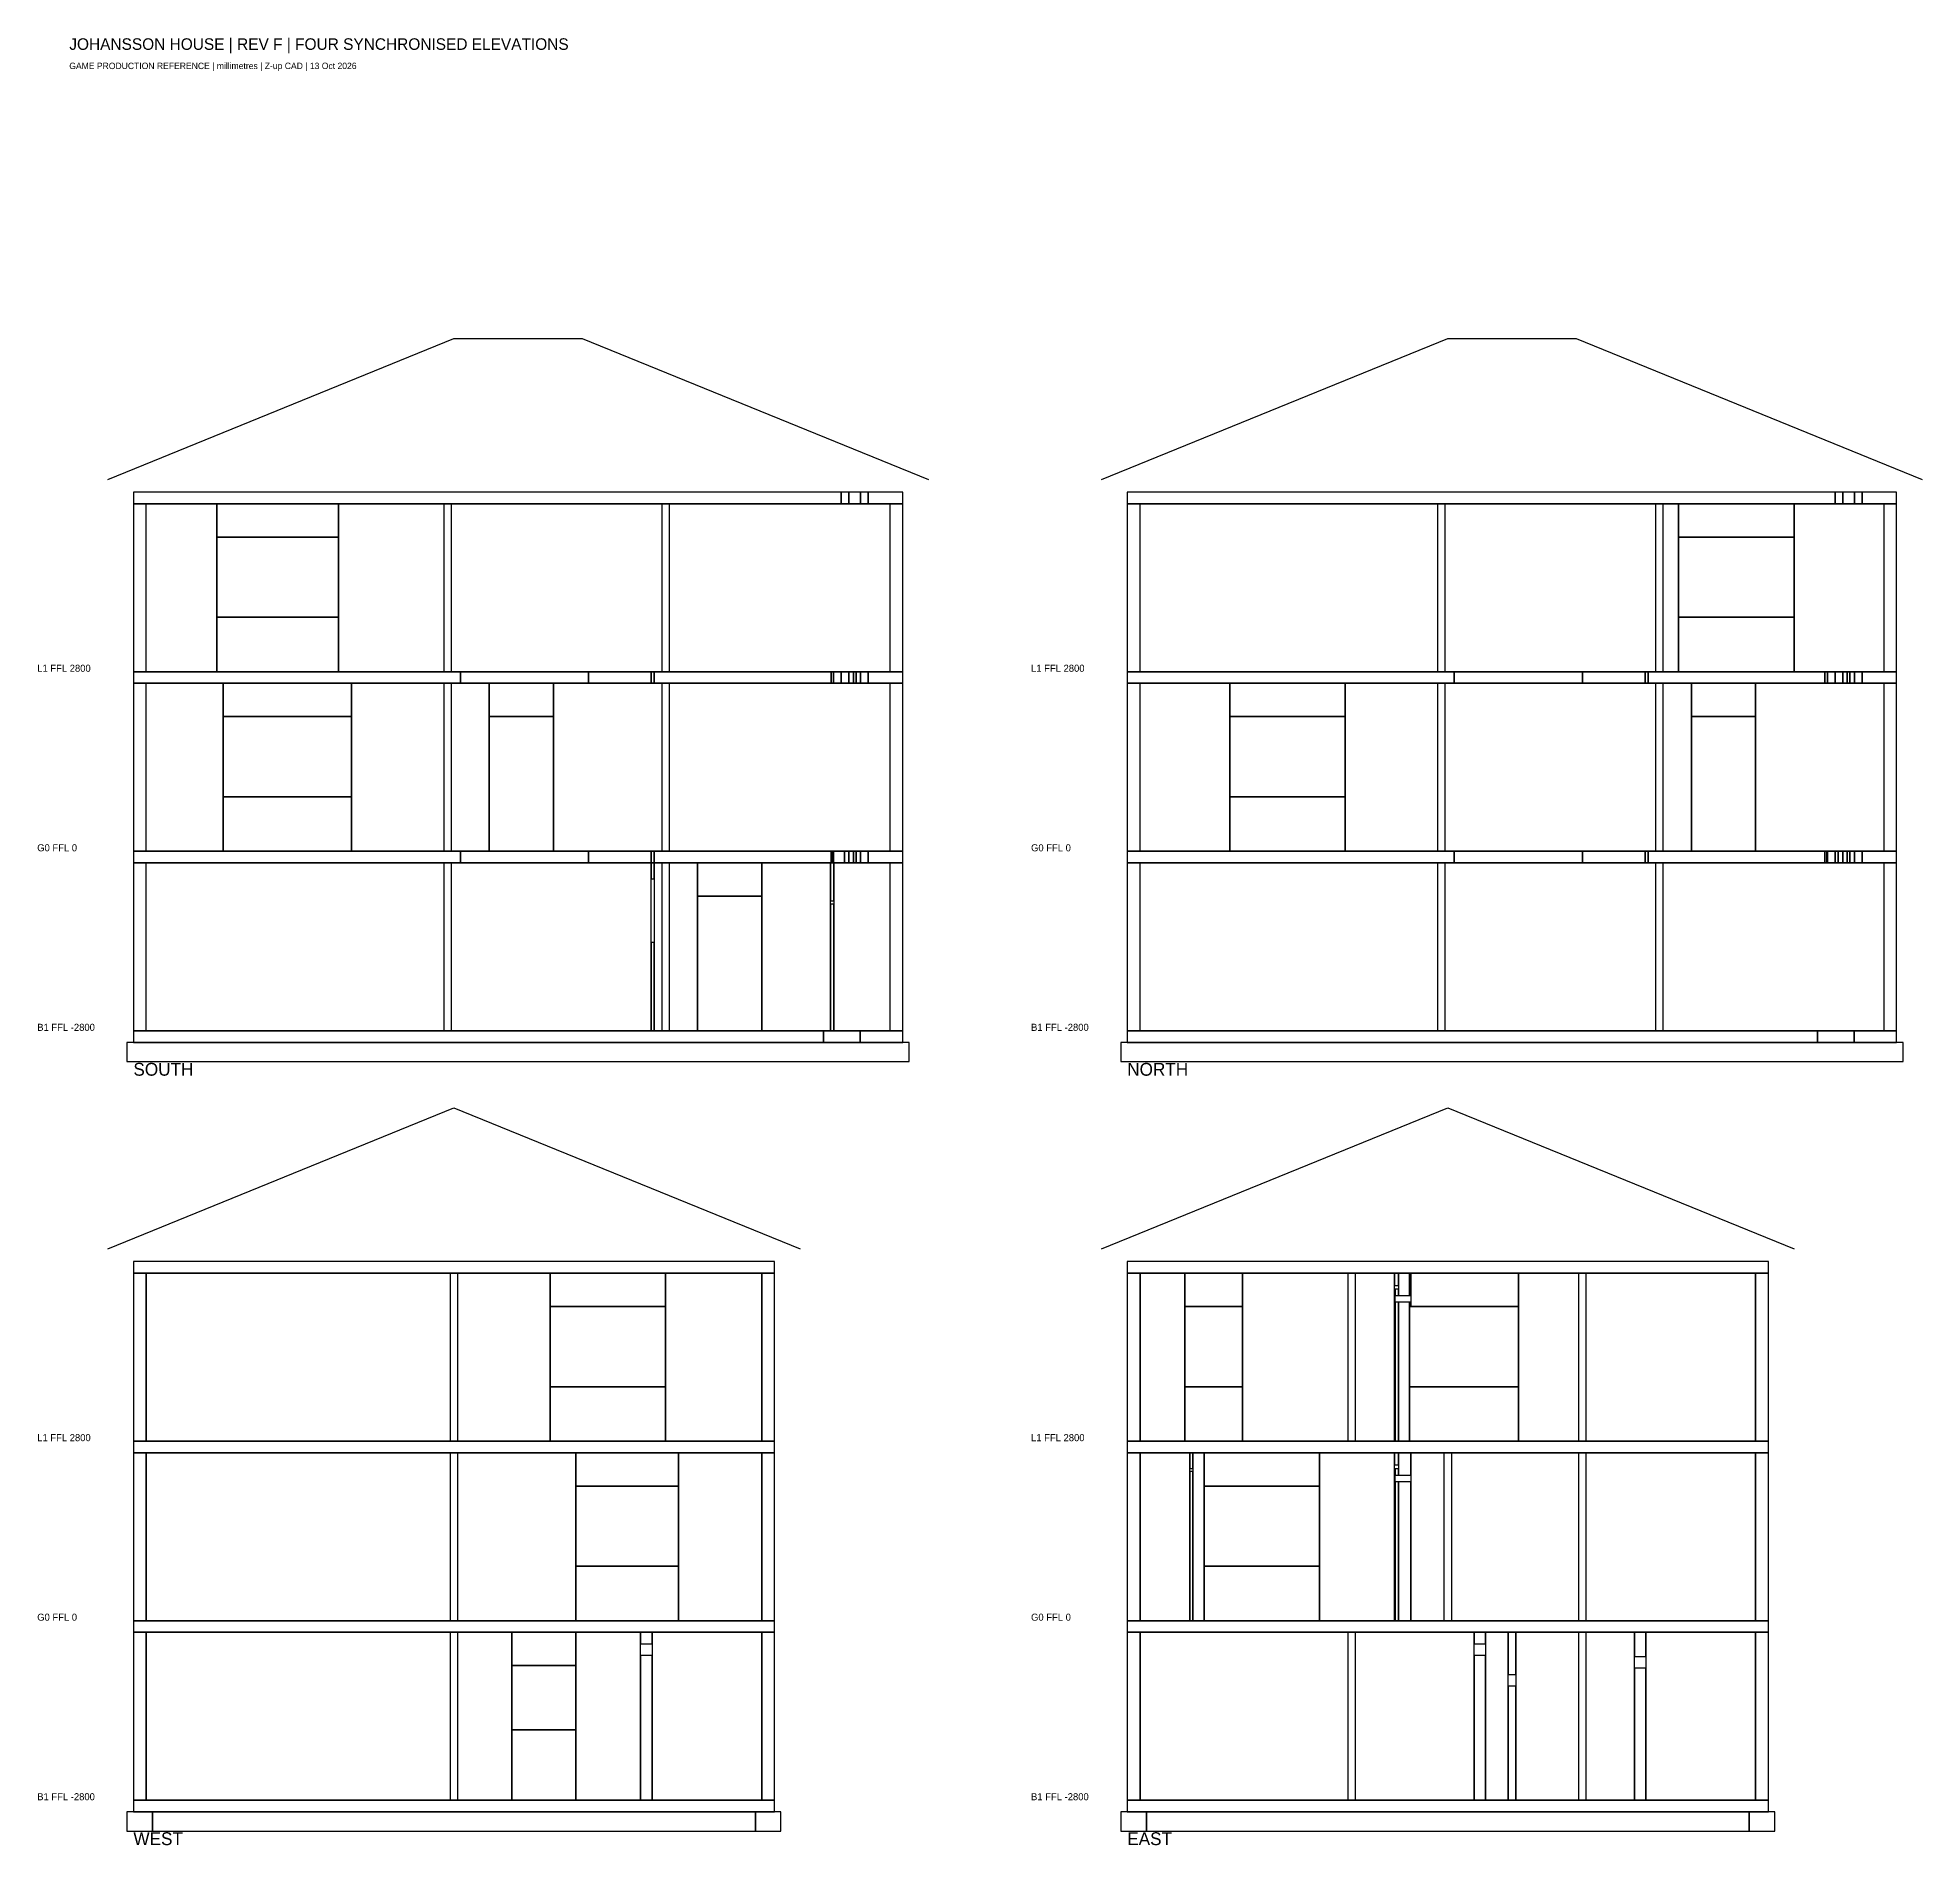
# Model space of a CAD drawing. Header units: millimetres. Extents: x -1493 to 27900, y -15503 to 12690.
import ezdxf

# ---------------------------------------------------------------- set-up
doc = ezdxf.new("R2010")
doc.units = ezdxf.units.MM

msp = doc.modelspace()

# ---------------------------------------------------------------- linework, layer by layer
at = {"layer": 'A-ELEV'}
for points in [[(0, 5420), (11040, 5420), (11040, 5600), (0, 5600)], [(11040, 5420), (11160, 5420), (11160, 5600), (11040, 5600)], [(11160, 5420), (11340, 5420), (11340, 5600), (11160, 5600)], [(11340, 5420), (11460, 5420), (11460, 5600), (11340, 5600)], [(11460, 5420), (12000, 5420), (12000, 5600), (11460, 5600)], [(15500, 5420), (26540, 5420), (26540, 5600), (15500, 5600)], [(26540, 5420), (26660, 5420), (26660, 5600), (26540, 5600)], [(26660, 5420), (26840, 5420), (26840, 5600), (26660, 5600)], [(26840, 5420), (26960, 5420), (26960, 5600), (26840, 5600)], [(26960, 5420), (27500, 5420), (27500, 5600), (26960, 5600)], [(0, 2800), (1300, 2800), (1300, 5420), (0, 5420)], [(0, 2800), (200, 2800), (200, 5420), (0, 5420)], [(1300, 4900), (3200, 4900), (3200, 5420), (1300, 5420)], [(3200, 2800), (12000, 2800), (12000, 5420), (3200, 5420)], [(4840, 2800), (4960, 2800), (4960, 5420), (4840, 5420)], [(8240, 2800), (8360, 2800), (8360, 5420), (8240, 5420)], [(11800, 2800), (12000, 2800), (12000, 5420), (11800, 5420)], [(15500, 2800), (24100, 2800), (24100, 5420), (15500, 5420)], [(15500, 2800), (15700, 2800), (15700, 5420), (15500, 5420)], [(20340, 2800), (20460, 2800), (20460, 5420), (20340, 5420)], [(23740, 2800), (23860, 2800), (23860, 5420), (23740, 5420)], [(24100, 4900), (25900, 4900), (25900, 5420), (24100, 5420)], [(25900, 2800), (27500, 2800), (27500, 5420), (25900, 5420)], [(27300, 2800), (27500, 2800), (27500, 5420), (27300, 5420)], [(1300, 3650), (3200, 3650), (3200, 4900), (1300, 4900)], [(24100, 3650), (25900, 3650), (25900, 4900), (24100, 4900)], [(1300, 2800), (3200, 2800), (3200, 3650), (1300, 3650)], [(24100, 2800), (25900, 2800), (25900, 3650), (24100, 3650)], [(0, 2620), (5100, 2620), (5100, 2800), (0, 2800)], [(5100, 2620), (7100, 2620), (7100, 2800), (5100, 2800)], [(7100, 2620), (8077.5, 2620), (8077.5, 2800), (7100, 2800)], [(8077.5, 2620), (8122.5, 2620), (8122.5, 2800), (8077.5, 2800)], [(8122.5, 2620), (10880, 2620), (10880, 2800), (8122.5, 2800)], [(10880, 2620), (10920, 2620), (10920, 2800), (10880, 2800)], [(10920, 2620), (11040, 2620), (11040, 2800), (10920, 2800)], [(11040, 2620), (11160, 2620), (11160, 2800), (11040, 2800)], [(11160, 2620), (11230, 2620), (11230, 2800), (11160, 2800)], [(11230, 2620), (11270, 2620), (11270, 2800), (11230, 2800)], [(11270, 2620), (11340, 2620), (11340, 2800), (11270, 2800)], [(11340, 2620), (11460, 2620), (11460, 2800), (11340, 2800)], [(11460, 2620), (12000, 2620), (12000, 2800), (11460, 2800)], [(15500, 2620), (20600, 2620), (20600, 2800), (15500, 2800)], [(20600, 2620), (22600, 2620), (22600, 2800), (20600, 2800)], [(22600, 2620), (23577.5, 2620), (23577.5, 2800), (22600, 2800)], [(23577.5, 2620), (23622.5, 2620), (23622.5, 2800), (23577.5, 2800)], [(23622.5, 2620), (26380, 2620), (26380, 2800), (23622.5, 2800)], [(26380, 2620), (26420, 2620), (26420, 2800), (26380, 2800)], [(26420, 2620), (26540, 2620), (26540, 2800), (26420, 2800)], [(26540, 2620), (26660, 2620), (26660, 2800), (26540, 2800)], [(26660, 2620), (26730, 2620), (26730, 2800), (26660, 2800)], [(26730, 2620), (26770, 2620), (26770, 2800), (26730, 2800)], [(26770, 2620), (26840, 2620), (26840, 2800), (26770, 2800)], [(26840, 2620), (26960, 2620), (26960, 2800), (26840, 2800)], [(26960, 2620), (27500, 2620), (27500, 2800), (26960, 2800)], [(0, 0), (1400, 0), (1400, 2620), (0, 2620)], [(0, 0), (200, 0), (200, 2620), (0, 2620)], [(1400, 2100), (3400, 2100), (3400, 2620), (1400, 2620)], [(3400, 0), (5550, 0), (5550, 2620), (3400, 2620)], [(4840, 0), (4960, 0), (4960, 2620), (4840, 2620)], [(5550, 2100), (6550, 2100), (6550, 2620), (5550, 2620)], [(6550, 0), (12000, 0), (12000, 2620), (6550, 2620)], [(8240, 0), (8360, 0), (8360, 2620), (8240, 2620)], [(11800, 0), (12000, 0), (12000, 2620), (11800, 2620)], [(15500, 0), (17100, 0), (17100, 2620), (15500, 2620)], [(15500, 0), (15700, 0), (15700, 2620), (15500, 2620)], [(17100, 2100), (18900, 2100), (18900, 2620), (17100, 2620)], [(18900, 0), (24300, 0), (24300, 2620), (18900, 2620)], [(20340, 0), (20460, 0), (20460, 2620), (20340, 2620)], [(23740, 0), (23860, 0), (23860, 2620), (23740, 2620)], [(24300, 2100), (25300, 2100), (25300, 2620), (24300, 2620)], [(25300, 0), (27500, 0), (27500, 2620), (25300, 2620)], [(27300, 0), (27500, 0), (27500, 2620), (27300, 2620)], [(1400, 850), (3400, 850), (3400, 2100), (1400, 2100)], [(5550, 0), (6550, 0), (6550, 2100), (5550, 2100)], [(17100, 850), (18900, 850), (18900, 2100), (17100, 2100)], [(24300, 0), (25300, 0), (25300, 2100), (24300, 2100)], [(1400, 0), (3400, 0), (3400, 850), (1400, 850)], [(17100, 0), (18900, 0), (18900, 850), (17100, 850)], [(0, -180), (5100, -180), (5100, 0), (0, 0)], [(5100, -180), (7100, -180), (7100, 0), (5100, 0)], [(7100, -180), (8077.5, -180), (8077.5, 0), (7100, 0)], [(8077.5, -180), (8122.5, -180), (8122.5, 0), (8077.5, 0)], [(8122.5, -180), (10880, -180), (10880, 0), (8122.5, 0)], [(10880, -180), (10910, -180), (10910, 0), (10880, 0)], [(10910, -180), (10920, -180), (10920, 0), (10910, 0)], [(10920, -180), (11090, -180), (11090, 0), (10920, 0)], [(11090, -180), (11160, -180), (11160, 0), (11090, 0)], [(11160, -180), (11230, -180), (11230, 0), (11160, 0)], [(11230, -180), (11270, -180), (11270, 0), (11230, 0)], [(11270, -180), (11340, -180), (11340, 0), (11270, 0)], [(11340, -180), (11460, -180), (11460, 0), (11340, 0)], [(11460, -180), (12000, -180), (12000, 0), (11460, 0)], [(15500, -180), (20600, -180), (20600, 0), (15500, 0)], [(20600, -180), (22600, -180), (22600, 0), (20600, 0)], [(22600, -180), (23577.5, -180), (23577.5, 0), (22600, 0)], [(23577.5, -180), (23622.5, -180), (23622.5, 0), (23577.5, 0)], [(23622.5, -180), (26380, -180), (26380, 0), (23622.5, 0)], [(26380, -180), (26410, -180), (26410, 0), (26380, 0)], [(26410, -180), (26420, -180), (26420, 0), (26410, 0)], [(26420, -180), (26540, -180), (26540, 0), (26420, 0)], [(26540, -180), (26590, -180), (26590, 0), (26540, 0)], [(26590, -180), (26660, -180), (26660, 0), (26590, 0)], [(26660, -180), (26730, -180), (26730, 0), (26660, 0)], [(26730, -180), (26770, -180), (26770, 0), (26730, 0)], [(26770, -180), (26840, -180), (26840, 0), (26770, 0)], [(26840, -180), (26960, -180), (26960, 0), (26840, 0)], [(26960, -180), (27500, -180), (27500, 0), (26960, 0)], [(0, -2800), (8077.5, -2800), (8077.5, -180), (0, -180)], [(0, -2800), (200, -2800), (200, -180), (0, -180)], [(4840, -2800), (4960, -2800), (4960, -180), (4840, -180)], [(8077.5, -427.5), (8122.5, -427.5), (8122.5, -180), (8077.5, -180)], [(8122.5, -2800), (8800, -2800), (8800, -180), (8122.5, -180)], [(8240, -2800), (8360, -2800), (8360, -180), (8240, -180)], [(8800, -700), (9800, -700), (9800, -180), (8800, -180)], [(9800, -2800), (10874, -2800), (10874, -180), (9800, -180)], [(10874, -774), (10926, -774), (10926, -180), (10874, -180)], [(10926, -2800), (12000, -2800), (12000, -180), (10926, -180)], [(11800, -2800), (12000, -2800), (12000, -180), (11800, -180)], [(15500, -2800), (27500, -2800), (27500, -180), (15500, -180)], [(15500, -2800), (15700, -2800), (15700, -180), (15500, -180)], [(20340, -2800), (20460, -2800), (20460, -180), (20340, -180)], [(23740, -2800), (23860, -2800), (23860, -180), (23740, -180)], [(27300, -2800), (27500, -2800), (27500, -180), (27300, -180)], [(8800, -2800), (9800, -2800), (9800, -700), (8800, -700)], [(10874, -2800), (10926, -2800), (10926, -826), (10874, -826)], [(8077.5, -2800), (8122.5, -2800), (8122.5, -1422.5), (8077.5, -1422.5)], [(0, -2980), (10765, -2980), (10765, -2800), (0, -2800)], [(10765, -2980), (11335, -2980), (11335, -2800), (10765, -2800)], [(11335, -2980), (12000, -2980), (12000, -2800), (11335, -2800)], [(15500, -2980), (26265, -2980), (26265, -2800), (15500, -2800)], [(26265, -2980), (26835, -2980), (26835, -2800), (26265, -2800)], [(26835, -2980), (27500, -2980), (27500, -2800), (26835, -2800)], [(-100, -3280), (12100, -3280), (12100, -2980), (-100, -2980)], [(15400, -3280), (27600, -3280), (27600, -2980), (15400, -2980)], [(0, -6580), (10000, -6580), (10000, -6400), (0, -6400)], [(15500, -6580), (25500, -6580), (25500, -6400), (15500, -6400)], [(0, -9200), (200, -9200), (200, -6580), (0, -6580)], [(200, -9200), (6500, -9200), (6500, -6580), (200, -6580)], [(4940, -9200), (5060, -9200), (5060, -6580), (4940, -6580)], [(6500, -7100), (8300, -7100), (8300, -6580), (6500, -6580)], [(8300, -9200), (9800, -9200), (9800, -6580), (8300, -6580)], [(9800, -9200), (10000, -9200), (10000, -6580), (9800, -6580)], [(15500, -9200), (15700, -9200), (15700, -6580), (15500, -6580)], [(15700, -9200), (16400, -9200), (16400, -6580), (15700, -6580)], [(16400, -7100), (17300, -7100), (17300, -6580), (16400, -6580)], [(17300, -9200), (19670, -9200), (19670, -6580), (17300, -6580)], [(18940, -9200), (19060, -9200), (19060, -6580), (18940, -6580)], [(19670, -6770), (19730, -6770), (19730, -6580), (19670, -6580)], [(19730, -6927.5), (19900, -6927.5), (19900, -6580), (19730, -6580)], [(19900, -6927.5), (19922.5, -6927.5), (19922.5, -6580), (19900, -6580)], [(19922.5, -7100), (21600, -7100), (21600, -6580), (19922.5, -6580)], [(21600, -9200), (25300, -9200), (25300, -6580), (21600, -6580)], [(22540, -9200), (22660, -9200), (22660, -6580), (22540, -6580)], [(25300, -9200), (25500, -9200), (25500, -6580), (25300, -6580)], [(19670, -9200), (19677.5, -9200), (19677.5, -6830), (19670, -6830)], [(19677.5, -6927.5), (19730, -6927.5), (19730, -6830), (19677.5, -6830)], [(19677.5, -9200), (19730, -9200), (19730, -7032.5), (19677.5, -7032.5)], [(19730, -9200), (19900, -9200), (19900, -7032.5), (19730, -7032.5)], [(19900, -7100), (19922.5, -7100), (19922.5, -7032.5), (19900, -7032.5)], [(6500, -8350), (8300, -8350), (8300, -7100), (6500, -7100)], [(16400, -8350), (17300, -8350), (17300, -7100), (16400, -7100)], [(19900, -8350), (21600, -8350), (21600, -7100), (19900, -7100)], [(6500, -9200), (8300, -9200), (8300, -8350), (6500, -8350)], [(16400, -9200), (17300, -9200), (17300, -8350), (16400, -8350)], [(19900, -9200), (21600, -9200), (21600, -8350), (19900, -8350)], [(0, -9380), (10000, -9380), (10000, -9200), (0, -9200)], [(0, -12000), (200, -12000), (200, -9380), (0, -9380)], [(200, -12000), (6900, -12000), (6900, -9380), (200, -9380)], [(4940, -12000), (5060, -12000), (5060, -9380), (4940, -9380)], [(6900, -9900), (8500, -9900), (8500, -9380), (6900, -9380)], [(8500, -12000), (9800, -12000), (9800, -9380), (8500, -9380)], [(9800, -12000), (10000, -12000), (10000, -9380), (9800, -9380)], [(15500, -9380), (25500, -9380), (25500, -9200), (15500, -9200)], [(15500, -12000), (15700, -12000), (15700, -9380), (15500, -9380)], [(15700, -12000), (16477.5, -12000), (16477.5, -9380), (15700, -9380)], [(16477.5, -9627.5), (16522.5, -9627.5), (16522.5, -9380), (16477.5, -9380)], [(16522.5, -12000), (16700, -12000), (16700, -9380), (16522.5, -9380)], [(16700, -9900), (18500, -9900), (18500, -9380), (16700, -9380)], [(18500, -12000), (19670, -12000), (19670, -9380), (18500, -9380)], [(19670, -9570), (19730, -9570), (19730, -9380), (19670, -9380)], [(19730, -9727.5), (19922.5, -9727.5), (19922.5, -9380), (19730, -9380)], [(19922.5, -12000), (25300, -12000), (25300, -9380), (19922.5, -9380)], [(20440, -12000), (20560, -12000), (20560, -9380), (20440, -9380)], [(22540, -12000), (22660, -12000), (22660, -9380), (22540, -9380)], [(25300, -12000), (25500, -12000), (25500, -9380), (25300, -9380)], [(16477.5, -12000), (16522.5, -12000), (16522.5, -9672.5), (16477.5, -9672.5)], [(19670, -12000), (19677.5, -12000), (19677.5, -9630), (19670, -9630)], [(19677.5, -9727.5), (19730, -9727.5), (19730, -9630), (19677.5, -9630)], [(6900, -11150), (8500, -11150), (8500, -9900), (6900, -9900)], [(16700, -11150), (18500, -11150), (18500, -9900), (16700, -9900)], [(19677.5, -12000), (19730, -12000), (19730, -9832.5), (19677.5, -9832.5)], [(19730, -12000), (19922.5, -12000), (19922.5, -9832.5), (19730, -9832.5)], [(6900, -12000), (8500, -12000), (8500, -11150), (6900, -11150)], [(16700, -12000), (18500, -12000), (18500, -11150), (16700, -11150)], [(0, -12180), (10000, -12180), (10000, -12000), (0, -12000)], [(15500, -12180), (25500, -12180), (25500, -12000), (15500, -12000)], [(0, -14800), (200, -14800), (200, -12180), (0, -12180)], [(200, -14800), (5900, -14800), (5900, -12180), (200, -12180)], [(4940, -14800), (5060, -14800), (5060, -12180), (4940, -12180)], [(5900, -12700), (6900, -12700), (6900, -12180), (5900, -12180)], [(6900, -14800), (7910, -14800), (7910, -12180), (6900, -12180)], [(7910, -12360), (8090, -12360), (8090, -12180), (7910, -12180)], [(8090, -14800), (9800, -14800), (9800, -12180), (8090, -12180)], [(9800, -14800), (10000, -14800), (10000, -12180), (9800, -12180)], [(15500, -14800), (15700, -14800), (15700, -12180), (15500, -12180)], [(15700, -14800), (20910, -14800), (20910, -12180), (15700, -12180)], [(18940, -14800), (19060, -14800), (19060, -12180), (18940, -12180)], [(20910, -12360), (21090, -12360), (21090, -12180), (20910, -12180)], [(21090, -14800), (21440, -14800), (21440, -12180), (21090, -12180)], [(21440, -12840), (21560, -12840), (21560, -12180), (21440, -12180)], [(21560, -14800), (23410, -14800), (23410, -12180), (21560, -12180)], [(22540, -14800), (22660, -14800), (22660, -12180), (22540, -12180)], [(23410, -12560), (23590, -12560), (23590, -12180), (23410, -12180)], [(23590, -14800), (25300, -14800), (25300, -12180), (23590, -12180)], [(25300, -14800), (25500, -14800), (25500, -12180), (25300, -12180)], [(7910, -14800), (8090, -14800), (8090, -12540), (7910, -12540)], [(20910, -14800), (21090, -14800), (21090, -12540), (20910, -12540)], [(5900, -13700), (6900, -13700), (6900, -12700), (5900, -12700)], [(23410, -14800), (23590, -14800), (23590, -12740), (23410, -12740)], [(21440, -14800), (21560, -14800), (21560, -13020), (21440, -13020)], [(5900, -14800), (6900, -14800), (6900, -13700), (5900, -13700)], [(-100, -15280), (300, -15280), (300, -14980), (-100, -14980)], [(0, -14980), (10000, -14980), (10000, -14800), (0, -14800)], [(300, -15280), (9700, -15280), (9700, -14980), (300, -14980)], [(9700, -15280), (10100, -15280), (10100, -14980), (9700, -14980)], [(15400, -15280), (15800, -15280), (15800, -14980), (15400, -14980)], [(15500, -14980), (25500, -14980), (25500, -14800), (15500, -14800)], [(15800, -15280), (25200, -15280), (25200, -14980), (15800, -14980)], [(25200, -15280), (25600, -15280), (25600, -14980), (25200, -14980)]]:
    msp.add_lwpolyline(points, close=True, dxfattribs=at)
at = {"layer": 'A-ROOF'}
for points in [[(-400, 5800), (5000, 8000), (7000, 8000), (12400, 5800)], [(15100, 5800), (20500, 8000), (22500, 8000), (27900, 5800)], [(-400, -6200), (5000, -4000), (10400, -6200)], [(15100, -6200), (20500, -4000), (25900, -6200)]]:
    msp.add_lwpolyline(points, dxfattribs=at)

# ---------------------------------------------------------------- texts
for s, height, p in [('L1 FFL 2800', 110, (-1500, 2800)), ('L1 FFL 2800', 110, (14000, 2800)), ('G0 FFL 0', 110, (-1500, 0)), ('G0 FFL 0', 110, (14000, 0)), ('B1 FFL -2800', 110, (-1500, -2800)), ('B1 FFL -2800', 110, (14000, -2800)), ('SOUTH', 200, (0, -3500)), ('NORTH', 200, (15500, -3500)), ('L1 FFL 2800', 110, (-1500, -9200)), ('L1 FFL 2800', 110, (14000, -9200)), ('G0 FFL 0', 110, (-1500, -12000)), ('G0 FFL 0', 110, (14000, -12000)), ('B1 FFL -2800', 110, (-1500, -14800)), ('B1 FFL -2800', 110, (14000, -14800)), ('WEST', 200, (0, -15500)), ('EAST', 200, (15500, -15500))]:
    msp.add_text(s, height=height).set_placement(p)
at = {"layer": 'TITLE'}
for s, height, p in [('JOHANSSON HOUSE | REV F | FOUR SYNCHRONISED ELEVATIONS', 180, (-1000, 12500)), ('GAME PRODUCTION REFERENCE | millimetres | Z-up CAD | 13 Oct 2026', 100, (-1000, 12200))]:
    msp.add_text(s, height=height, dxfattribs=at).set_placement(p)

doc.saveas('drawing.dxf')
